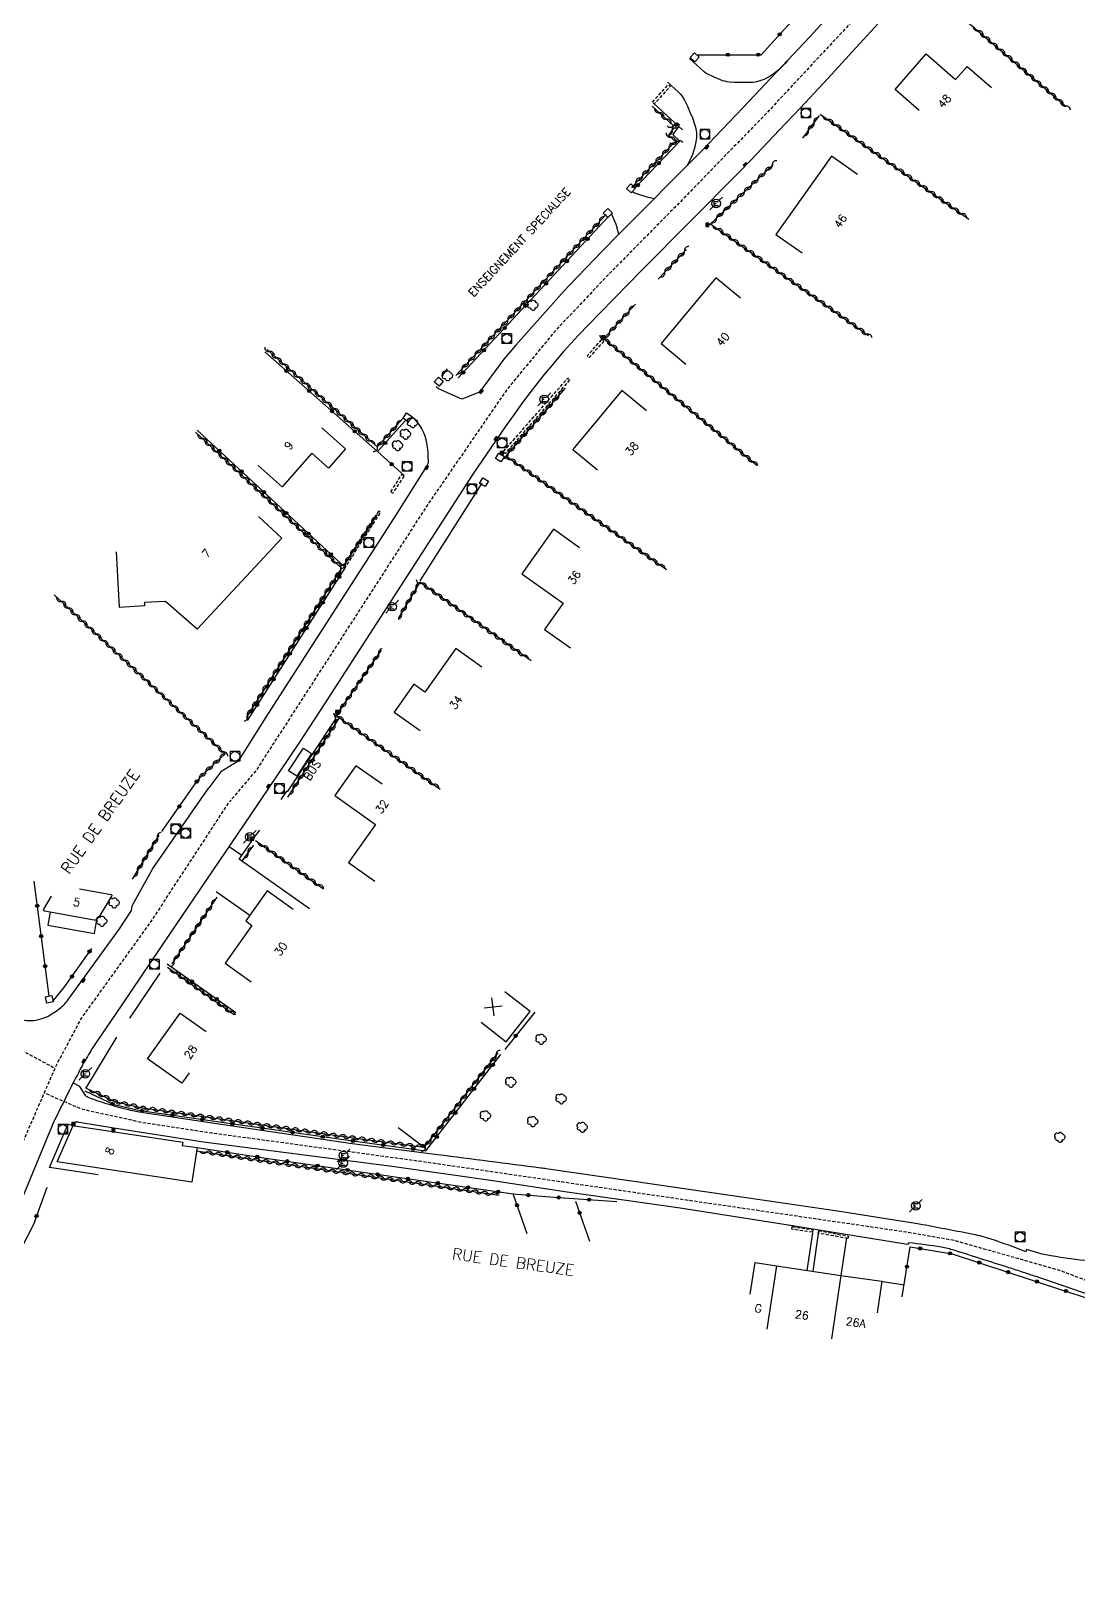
# Model space of a CAD drawing. Header units: millimetres. Extents: x 80999 to 82000, y 146000 to 147001.
# Drawn here: x 81723.9 to 81887.4, y 146529.2 to 146769.7 of the extents above; entities that cross this region are included whole.
import ezdxf
from ezdxf.enums import TextEntityAlignment as Align

# ---------------------------------------------------------------- set-up
doc = ezdxf.new("R2010")
doc.units = ezdxf.units.MM
doc.linetypes.add('DASHED', pattern=[0.75, 0.5, -0.25])
doc.layers.get('0').update_dxf_attribs({"linetype": 'CONTINUOUS'})
for name, color, linetype in [('W0001', 6, 'DASHED'), ('W0008', 7, 'CONTINUOUS'), ('W0100', 7, 'CONTINUOUS'), ('W0112', 1, 'DASHED'), ('W0300', 7, 'CONTINUOUS'), ('W0310', 3, 'CONTINUOUS'), ('W0322', 7, 'CONTINUOUS'), ('W0330', 7, 'CONTINUOUS'), ('W0400', 7, 'CONTINUOUS'), ('W0420', 7, 'CONTINUOUS'), ('W0471', 7, 'CONTINUOUS'), ('W0984', 7, 'CONTINUOUS'), ('W0989', 7, 'CONTINUOUS'), ('W0991', 7, 'CONTINUOUS'), ('W1102', 7, 'CONTINUOUS')]:
    doc.layers.add(name, color=color, linetype=linetype)
doc.styles.get("Standard").update_dxf_attribs({"font": 'romans.shx', "width": 0.85})

# ---------------------------------------------------------------- blocks, each defined once
blk = doc.blocks.new('t310o')
at = {"color": 0, "linetype": 'Continuous'}
for centre, start, end in [((-0.5, 0.38), 216.8699, 323.1304), ((0.5, -0.37), 36.8699, 143.1303)]:
    blk.add_arc(centre, 0.625, start, end, dxfattribs=at)
blk = doc.blocks.new('t322o')
at = {"color": 0, "linetype": 'Continuous'}
for radius in [0.25, 0.15]:
    blk.add_circle((0, 0), radius, dxfattribs=at)
blk = doc.blocks.new('t991o')
at = {"color": 0, "linetype": 'Continuous'}
for p, q in [((-1, 1), (1, -1)), ((-1, -1), (1, 1))]:
    blk.add_line(p, q, dxfattribs=at)
blk = doc.blocks.new('T400')
for p, q in [((-0.15, 0.3), (0.15, 0.3)), ((-0.15, -0.25), (-0.15, 0.3)), ((-0.15, 0.15), (0.15, 0.15)), ((-0.15, 0), (0.15, 0)), ((0.15, 0.3), (0.15, -0.25)), ((-0.15, -0.15), (0.15, -0.15)), ((-0.15, -0.25), (-0.15, -0.3)), ((-0.15, -0.3), (0.15, -0.3)), ((0.15, -0.3), (0.15, -0.25))]:
    blk.add_line(p, q)
blk = doc.blocks.new('T420')
for p, q in [((0.75, 0.75), (-0.75, 0.75)), ((-0.75, 0.75), (-0.75, -0.75)), ((0.75, 0.75), (0.75, -0.75)), ((0.75, -0.75), (-0.75, -0.75))]:
    blk.add_line(p, q)
blk.add_ellipse((0, 0), major_axis=(-0.53, 0.53), ratio=1, start_param=3.926991, end_param=10.210176)
blk = doc.blocks.new('T300')
for p, q in [((-0.8, 0.51), (-0.86, 0.34)), ((-0.86, 0.34), (-0.86, 0.17)), ((-0.86, 0.17), (-0.74, 0.06)), ((-0.69, 0.63), (-0.8, 0.51)), ((-0.8, -0.06), (-0.74, 0.06)), ((-0.74, 0.06), (-0.69, 0.11)), ((-0.57, 0.69), (-0.69, 0.63)), ((-0.46, 0.69), (-0.57, 0.69)), ((-0.29, 0.63), (-0.46, 0.69)), ((-0.29, 0.63), (-0.17, 0.74)), ((-0.23, 0.57), (-0.29, 0.63)), ((-0.17, 0.74), (-0.06, 0.8)), ((-0.06, 0.8), (0.06, 0.8)), ((0.06, 0.8), (0.23, 0.74)), ((0.23, 0.74), (0.34, 0.63)), ((0.34, 0.63), (0.4, 0.51)), ((0.46, 0.46), (0.34, 0.46)), ((0.4, 0.51), (0.4, 0.46)), ((0.57, 0.4), (0.46, 0.46)), ((0.57, 0.4), (0.69, 0.29)), ((0.69, 0.29), (0.74, 0.17)), ((0.74, 0.06), (0.69, -0.17)), ((0.74, 0.17), (0.74, 0.06)), ((-0.8, -0.17), (-0.8, -0.06)), ((-0.8, -0.23), (-0.8, -0.17)), ((-0.74, -0.34), (-0.8, -0.23)), ((-0.69, -0.4), (-0.74, -0.34)), ((-0.51, -0.46), (-0.69, -0.4)), ((-0.4, -0.46), (-0.51, -0.46)), ((-0.4, -0.46), (-0.34, -0.46)), ((-0.34, -0.46), (-0.34, -0.4)), ((-0.34, -0.51), (-0.34, -0.46)), ((-0.29, -0.63), (-0.34, -0.51)), ((-0.17, -0.74), (-0.29, -0.63)), ((-0.06, -0.8), (-0.17, -0.74)), ((0.06, -0.8), (-0.06, -0.8)), ((0.17, -0.74), (0.06, -0.8)), ((0.23, -0.69), (0.17, -0.74)), ((0.29, -0.46), (0.23, -0.46)), ((0.29, -0.63), (0.23, -0.69)), ((0.46, -0.4), (0.29, -0.46)), ((0.34, -0.51), (0.29, -0.63)), ((0.34, -0.51), (0.34, -0.46)), ((0.57, -0.34), (0.46, -0.4)), ((0.63, -0.29), (0.57, -0.34)), ((0.69, -0.17), (0.63, -0.29))]:
    blk.add_line(p, q)
blk = doc.blocks.new('t112o')
at = {"color": 0, "linetype": 'Continuous'}
for p, q in [((-0.5, 0.5), (0.5, 0.5)), ((-0.5, -0.5), (-0.5, 0.5)), ((0.5, 0.5), (0.5, -0.5)), ((0.5, -0.5), (-0.5, -0.5))]:
    blk.add_line(p, q, dxfattribs=at)
blk = doc.blocks.new('T471')
for p, q in [((-0.333334, 0.333334), (-0.333334, -0.333334)), ((-0.333334, 0.333334), (0.333334, 0.333334)), ((-0.333334, 0), (0, 0)), ((0.500001, 0.500001), (1.000002, 1.000002)), ((-0.500001, -0.500001), (-1.000002, -1.000002)), ((-0.333334, -0.333334), (0.333334, -0.333334))]:
    blk.add_line(p, q)
blk.add_ellipse((0, 0), major_axis=(0.471405, 0.471405), ratio=1, start_param=5.4977871438, end_param=11.780972451)
blk = doc.blocks.new('t330o')
at = {"color": 0, "linetype": 'Continuous'}
for p, q in [((0.25, -0.25), (-0.25, 0.25)), ((-0.25, -0.25), (0.25, 0.25)), ((-0.25, 0.25), (-0.25, -0.25)), ((0.25, 0.25), (-0.25, 0.25)), ((0.25, -0.25), (0.25, 0.25)), ((-0.25, -0.25), (0.25, -0.25)), ((-0.25, -0.25), (-0.25, -0.25))]:
    blk.add_line(p, q, dxfattribs=at)

msp = doc.modelspace()

# ---------------------------------------------------------------- linework, layer by layer
at = {"layer": 'W0001', "flags": 128}
for points in [[(82000, 146915.95), (81973.41, 146894.27), (81948.71, 146874.02), (81937.23, 146864.37), (81929.2, 146857.28), (81919.68, 146848.04), (81911.32, 146839.46), (81902.14, 146829.38), (81879.8, 146802.99), (81868.31, 146789.29), (81852.72, 146771.75), (81838.72, 146756.72), (81824.47, 146742.08), (81813.85, 146731.32), (81805.81, 146722.81), (81798.28, 146713.68), (81785.67, 146695.35), (81759.13, 146654.2), (81754.92, 146649.23)], [(81713.39, 146574.9), (81719.62, 146589.18), (81723.54, 146598.04), (81727.87, 146608.01), (81731.87, 146615.49), (81742.62, 146630.41), (81754.92, 146649.23)], [(81719.77, 146611.88), (81727.67, 146607.65)], [(82000, 146529.23), (81986.33, 146534.83), (81965.96, 146543.91), (81937.14, 146555.6), (81907.67, 146567.36), (81884.58, 146576.03), (81875.38, 146578.64), (81868.22, 146580.69), (81860.9, 146581.98), (81784.95, 146593.04), (81752.2, 146597.48), (81741.38, 146599.12), (81731.9, 146601.21), (81726.03, 146603.76)]]:
    msp.add_lwpolyline(points, dxfattribs=at)
at = {"layer": 'W0008', "flags": 128}
for points in [[(81859.08, 146773.94), (81853.35, 146767.65), (81848.34, 146762.22), (81844.01, 146757.58), (81840.75, 146754.12), (81836.36, 146749.52), (81834.34, 146747.44), (81819.3, 146732.26), (81815.05, 146727.91), (81812.7, 146725.5), (81809.38, 146722.05), (81808.22, 146720.81), (81807.09, 146719.54), (81805.57, 146717.76), (81804.08, 146715.95), (81802.37, 146713.78), (81800.69, 146711.58), (81799.31, 146709.7), (81797.97, 146707.78), (81792.92, 146700.4), (81769.77, 146664.54), (81765.88, 146658.57), (81758.11, 146647.06)], [(81848.42, 146771.84), (81845.48, 146768.68), (81842.04, 146765), (81835.1, 146757.63), (81831.81, 146754.17), (81828.71, 146750.97), (81826.33, 146748.54), (81823.03, 146745.21), (81821.22, 146743.41), (81817.59, 146739.79), (81815.71, 146737.87), (81813.24, 146735.33), (81807.95, 146729.87), (81807.19, 146729.05), (81799.62, 146720.57), (81798.68, 146719.48), (81797.78, 146718.35), (81793.96, 146713.22), (81791.23, 146712.1), (81787.57, 146713.73), (81787.21, 146714.03)], [(81842.04, 146765), (81841.73, 146764.62), (81841.39, 146764.25), (81841.04, 146763.9), (81840.68, 146763.57), (81840.3, 146763.25), (81839.9, 146762.95), (81839.5, 146762.67), (81839.07, 146762.41), (81838.75, 146762.23), (81838.42, 146762.07), (81838.07, 146761.93), (81837.72, 146761.82), (81837.36, 146761.72), (81837, 146761.65), (81836.63, 146761.6), (81836.26, 146761.58), (81835.43, 146761.56), (81834.6, 146761.56), (81833.76, 146761.59), (81832.93, 146761.65), (81832.59, 146761.69), (81832.25, 146761.76), (81831.92, 146761.85), (81831.59, 146761.97), (81830.58, 146762.4), (81829.59, 146762.87), (81829.3, 146763.05), (81829.03, 146763.26), (81826.75, 146765.3)], [(81823.34, 146761.63), (81824.98, 146760.12), (81825.27, 146759.83), (81825.54, 146759.51), (81825.78, 146759.16), (81825.98, 146758.8), (81826.42, 146757.9), (81826.83, 146756.97), (81827.21, 146756.04), (81827.55, 146755.09), (81827.65, 146754.75), (81827.73, 146754.4), (81827.79, 146754.05), (81827.83, 146753.7), (81827.84, 146753.35), (81827.83, 146752.99), (81827.8, 146752.64), (81827.75, 146752.29), (81827.64, 146751.8), (81827.52, 146751.31), (81827.37, 146750.83), (81827.2, 146750.35), (81827.02, 146749.89), (81826.81, 146749.43), (81826.58, 146748.98), (81826.33, 146748.54)], [(81825.03, 146754.7), (81824.13, 146753.44), (81825.24, 146752.42)], [(81821.22, 146743.41), (81820.12, 146743.68), (81819.02, 146744.01), (81818.37, 146744.24), (81817.73, 146744.49)], [(81815.71, 146737.87), (81815.59, 146738.39), (81815.45, 146738.89), (81815.29, 146739.4), (81815.11, 146739.89), (81814.85, 146740.51), (81814.56, 146741.12)], [(81783.22, 146709.59), (81783.72, 146709.1), (81784.18, 146708.57), (81784.59, 146708.01), (81784.97, 146707.41), (81785.23, 146706.91), (81785.44, 146706.39), (81785.6, 146705.84), (81785.71, 146705.29), (81785.81, 146704.58), (81785.88, 146703.86), (81785.92, 146703.14), (81785.94, 146702.42), (81785.93, 146702.24), (81785.89, 146702.06), (81785.83, 146701.89), (81785.74, 146701.72), (81780.57, 146693.52), (81760.86, 146662.85), (81756.27, 146655.59), (81753.6, 146653.94), (81751.74, 146651.4)], [(81794.34, 146698.98), (81784.65, 146683.76)], [(81771.74, 146663.27), (81771.37, 146662.39), (81771.52, 146662.26), (81763.96, 146650.79), (81763.82, 146650.88), (81762.95, 146649.6)], [(81759.61, 146644.82), (81758.59, 146643.47)], [(81754.91, 146642.25), (81756.86, 146640.88)], [(81752.84, 146635.22), (81758.12, 146631.55)], [(81733.85, 146628.69), (81734.24, 146630.88)], [(81744.07, 146622.5), (81739.32, 146615.44)], [(81737.28, 146612.48), (81732.46, 146604.47)], [(81845.95, 146581.91), (81845.09, 146576.06)], [(81846.85, 146581.8), (81845.99, 146575.93)], [(81851.26, 146581.13), (81850.39, 146575.28)]]:
    msp.add_lwpolyline(points, dxfattribs=at)
at = {"layer": 'W0008'}
for points in [[(81706.98, 146624.58), (81717.92, 146617.12), (81717.8, 146617, 0.029109), (81719.19, 146616.18, 0.043342), (81720.2, 146615.78, 0.022991), (81722.35, 146615.23, 0.042014), (81723.57, 146615.08, 0.065706), (81725.1, 146615.23, 0.06334), (81726.61, 146615.78, 0.052831), (81728.56, 146617.07, 0.066306), (81729.82, 146618.43), (81737.75, 146629.42), (81739.64, 146632.27), (81739.74, 146632.99), (81739.83, 146633.18), (81742.99, 146638.83), (81751.74, 146651.4)], [(81758.11, 146647.06), (81745.6, 146628.55), (81738.14, 146617.55), (81734.13, 146611.67, 0.015835), (81733.29, 146610.35, 0.009857), (81731.95, 146608.02, 0.002353), (81730.75, 146605.78, 0.005731), (81730.27, 146604.85, 0.000661), (81727.64, 146599.54, 0.016818), (81727.54, 146599.33), (81722.47, 146587.09), (81722.16, 146587.28), (81716.15, 146573.72)], [(81879.28, 146578.94, 0.016102), (81873.85, 146580.93, 0.032084), (81871.04, 146581.67, 0.001007), (81863.13, 146583.19, 0.007469), (81862.06, 146583.37), (81849.87, 146585.31), (81841.31, 146586.56), (81817.69, 146590.01), (81804.39, 146591.92, 0.003502), (81803.54, 146592.04, 0.000184), (81787.43, 146594.12), (81774.07, 146595.84), (81752.23, 146599.05), (81740.85, 146600.77, -0.010191), (81738.71, 146601.23, -0.013261), (81737.08, 146601.67, -0.008587), (81734.03, 146602.63, -0.022036), (81732.87, 146603.07, -0.129197), (81732.39, 146603.45), (81731.56, 146604.8), (81730.5, 146605.35)], [(81892.96, 146570.99, 0.00012), (81880.85, 146575.08, 0.000738), (81878.89, 146575.74, 0.003456), (81876.63, 146576.47, 0.000912), (81868.07, 146579.19, 0.034588), (81866.07, 146579.67, 0.013765), (81860.97, 146580.38), (81860.8, 146580.1), (81842.82, 146583.04), (81825.32, 146585.76), (81807.67, 146588.28), (81796.03, 146590.03), (81780.7, 146592.25), (81750.9, 146596.07), (81736.89, 146598.26), (81731.45, 146599.17, 0.066284), (81730.92, 146599.19, 0.076012), (81730.47, 146599.08, 0.116856), (81730.38, 146599, 0.052517), (81730.23, 146598.78)]]:
    msp.add_lwpolyline(points, format="xyb", dxfattribs=at)
for points in [[(81767.41, 146632.54), (81756.46, 146640.3), (81758.63, 146643.4)], [(81726.93, 146632.01), (81726.56, 146629.99), (81733.85, 146628.69)], [(81734.46, 146590.97), (81726.84, 146592.12), (81729.77, 146598.95), (81730.51, 146598.62)]]:
    msp.add_lwpolyline(points, dxfattribs=at)
at = {"layer": 'W0008', "flags": 128}
msp.add_lwpolyline([(81952.05, 146611.82), (81948, 146601.96), (81908.58, 146617.95), (81896.2, 146580.17, -0.039596), (81894.9, 146579.07, -0.05862), (81893.89, 146578.51, -0.024233), (81892.08, 146577.87, -0.039491), (81890.92, 146577.62, -0.058645), (81888.54, 146577.58, -0.022363), (81882.37, 146578.48, -0.021083), (81881.3, 146578.73), (81879.38, 146579.31), (81879.25, 146578.95)], format="xyb", dxfattribs=at)
at = {"layer": 'W0100', "flags": 128}
for points in [[(81862.61, 146757.2), (81858.85, 146760.5), (81863.72, 146766.05), (81868.3, 146762.02), (81870.12, 146764.09), (81873.88, 146760.8)], [(81852.99, 146747.2), (81848.91, 146750.09), (81840.25, 146737.84), (81844.33, 146734.96)], [(81834.69, 146727.9), (81830.84, 146731.09), (81822.32, 146720.79), (81826.17, 146717.6)], [(81820.05, 146710.28), (81816.2, 146713.47), (81808.56, 146704.25), (81812.41, 146701.06)], [(81769.33, 146707.67), (81773.07, 146704.35), (81770.42, 146701.36), (81767.79, 146703.69), (81763.14, 146698.45), (81759.4, 146701.76)], [(81759.45, 146693.82), (81763.11, 146690.42), (81749.91, 146676.22), (81744.96, 146680.54), (81741.66, 146680.37), (81741.68, 146679.82), (81737.75, 146679.57), (81737.28, 146688.3)], [(81809.59, 146688.92), (81805.51, 146691.81), (81800.58, 146684.83), (81800.58, 146684.83), (81807.02, 146680.28), (81804.1, 146676.15), (81808.18, 146673.27)], [(81794.33, 146670.27), (81790.25, 146673.16), (81785.43, 146666.36), (81783.71, 146667.59), (81780.64, 146663.26), (81784.72, 146660.37)], [(81778.76, 146651.97), (81774.68, 146654.86), (81771.37, 146650.2), (81777.75, 146645.67), (81773.54, 146639.74), (81777.61, 146636.84)], [(81731.53, 146635.64), (81736.46, 146634.78)]]:
    msp.add_lwpolyline(points, dxfattribs=at)
msp.add_lwpolyline([(81764.16, 146654.08), (81766.48, 146657.61), (81767.75, 146656.77), (81765.43, 146653.24)], close=True, dxfattribs=at)
at = {"layer": 'W0100'}
msp.add_lwpolyline([(81736.46, 146634.78), (81736.46, 146634.78, -0.415047), (81736.52, 146634.5), (81734.56, 146631.24, -0.045265), (81734.24, 146630.88, -0.151995), (81733.95, 146630.74, -0.061344), (81733.92, 146630.74, -0.020092), (81733.83, 146630.75), (81726.07, 146632.17, -0.523436), (81725.94, 146632.47), (81727.15, 146634.49)], format="xyb", dxfattribs=at)
for points in [[(81764.88, 146632.43), (81760.8, 146635.32), (81757.47, 146630.63), (81757.47, 146630.63), (81758.43, 146629.94), (81754.24, 146624.03), (81758.32, 146621.14)], [(81794.22, 146614.84), (81798.14, 146611.75), (81801.88, 146616.49), (81797.95, 146619.58)], [(81748.66, 146606.9), (81747.5, 146605.27), (81742.13, 146609.1), (81747.23, 146616.25), (81751.3, 146613.35)], [(81836.24, 146572.34), (81837.01, 146577.28), (81840.31, 146576.77), (81850.37, 146575.28), (81856.76, 146574.37), (81856.06, 146569.42)]]:
    msp.add_lwpolyline(points, dxfattribs=at)
msp.add_lwpolyline([(81749.07, 146589.83), (81728.04, 146592.99), (81730.54, 146598.7), (81730.78, 146598.61), (81747.65, 146596.07), (81747.65, 146596.07), (81747.57, 146595.58), (81749.88, 146595.23)], close=True, dxfattribs=at)
at = {"layer": 'W0112', "flags": 128}
for points in [[(81820.96, 146758.52), (81823.45, 146761.23), (81823.75, 146760.96), (81821.25, 146758.25)], [(81813.38, 146721.2), (81811.08, 146718.61), (81810.78, 146718.87), (81813.08, 146721.47)], [(81808.04, 146715.12), (81797.96, 146703.63), (81797.66, 146703.89), (81807.74, 146715.38)], [(81780.13, 146697.67), (81781.87, 146700.4), (81782.21, 146700.19), (81780.46, 146697.46)], [(81778.19, 146694.65), (81772.65, 146686.02), (81772.99, 146685.81), (81778.53, 146694.43)]]:
    msp.add_lwpolyline(points, close=True, dxfattribs=at)
at = {"layer": 'W0112'}
for points in [[(81845.93, 146582), (81842.73, 146582.5), (81842.79, 146582.89), (81845.99, 146582.4)], [(81851.48, 146581.03), (81846.86, 146581.86), (81846.93, 146582.25), (81851.55, 146581.42)]]:
    msp.add_lwpolyline(points, close=True, dxfattribs=at)
at = {"layer": 'W0310', "flags": 128}
for points in [[(81871.12, 146783.24), (81864.5, 146775.97), (81885.54, 146757.81)], [(81820.92, 146757.88), (81824.22, 146754.85), (81824.62, 146754.87), (81824.64, 146754.47), (81824.24, 146754.45), (81823.47, 146753.37), (81824.33, 146752.59), (81824.73, 146752.6), (81824.73, 146752.2), (81824.34, 146752.19), (81817.83, 146745.36)], [(81847.17, 146756.65), (81870.38, 146740.23)], [(81844.42, 146752.88), (81847.04, 146756.44)], [(81829.89, 146739.33), (81839.79, 146748.77)], [(81813.72, 146740.96), (81790.3, 146715.81)], [(81829.94, 146739.57), (81854.7, 146722.06)], [(81821.87, 146730.84), (81826.26, 146735.51)], [(81818.34, 146726.98), (81813.39, 146721.59), (81837.25, 146701.82)], [(81782.05, 146709.13), (81778.01, 146704.66), (81760.8, 146719.9)], [(81807.34, 146713.85), (81798.09, 146703.25), (81823.17, 146685.51)], [(81749.61, 146706.98), (81772.45, 146685.75), (81757.55, 146662.42)], [(81777.98, 146694.11), (81772.8, 146686.18)], [(81802.04, 146671.23), (81784.65, 146683.56), (81781.29, 146677.85)], [(81727.58, 146681.54), (81754.25, 146656.74), (81750.98, 146653.71), (81749.95, 146652.59)], [(81764.05, 146649.97), (81772.13, 146662.37), (81771.66, 146662.76), (81778.65, 146672.93)], [(81772.13, 146662.37), (81787.83, 146651.23)], [(81739.81, 146637.18), (81743.96, 146644.01)], [(81758.7, 146642.48), (81756.94, 146640.06)], [(81759.01, 146643.19), (81769.62, 146635.66)], [(81752.97, 146634.34), (81745.96, 146623.91)], [(81745.25, 146623.42), (81755.69, 146616.02)], [(81732.59, 146604.53), (81737.05, 146602.44), (81741.06, 146601.5), (81774.26, 146596.77), (81785.4, 146595.28), (81796.9, 146610.05)], [(81749.81, 146594.74), (81760.9, 146593.04), (81797.02, 146587.82)]]:
    msp.add_lwpolyline(points, dxfattribs=at)
at = {"layer": 'W0322', "flags": 128}
for points in [[(81827.99, 146765.92), (81837.93, 146765.92), (81866.06, 146796.87), (81844, 146815.97)], [(81821.25, 146758.25), (81825.67, 146754.2)], [(81825.24, 146752.42), (81818.19, 146745.01)], [(81814.08, 146740.62), (81790.66, 146715.47)], [(81778.05, 146703.95), (81760.48, 146719.53)], [(81788.92, 146716.88), (81788.02, 146715.72)], [(81782.42, 146708.8), (81778.05, 146703.95), (81782.21, 146700.19)], [(81749.88, 146707.29), (81772.99, 146685.81), (81757.69, 146661.93)], [(81744.38, 146644.61), (81749.95, 146652.59)], [(81726.77, 146618.86), (81724.43, 146636.84)], [(81727.46, 146618.22), (81729.1, 146620.17), (81733.44, 146626.34)], [(81745.19, 146623.95), (81755.92, 146616.34)], [(81802.59, 146616.41), (81797.9, 146610.54)], [(81732.38, 146604.08), (81736.89, 146601.97), (81740.97, 146601.01), (81774.19, 146596.27), (81785.61, 146594.75), (81797.29, 146609.75)], [(81781.28, 146598.36), (81785.51, 146595.18)], [(81749.88, 146595.23), (81760.97, 146593.54), (81799.2, 146588.01), (81804.93, 146587.53), (81815.41, 146586.82)], [(81726.44, 146589.01), (81724.33, 146583.21), (81718.82, 146572.58)], [(81801.42, 146581.76), (81799.2, 146588.01)], [(81811.2, 146580.57), (81808.99, 146586.82)], [(81859.97, 146571.94), (81861.19, 146579.75), (81867.78, 146578.66), (81885.15, 146572.94), (81892.93, 146570.41), (81902.28, 146566.72), (81916.25, 146561.02), (81937.09, 146552.39)], [(81856.95, 146574.3), (81860.27, 146573.82)]]:
    msp.add_lwpolyline(points, dxfattribs=at)
at = {"layer": 'W1102', "flags": 128}
for points in [[(81840.31, 146576.77), (81838.81, 146566.88)], [(81850.37, 146575.28), (81848.94, 146565.39)]]:
    msp.add_lwpolyline(points, dxfattribs=at)

# ---------------------------------------------------------------- block references
at = {"layer": 'W0112'}
for p, rotation in [((81827.56, 146765.52), 47.77292567350069), ((81817.62, 146745.05), 48.81710673631878), ((81814, 146741.18), 45.97299834273089), ((81787.6, 146714.86), 48.8566167899879), ((81782.72, 146709.29), 56.32327836398566), ((81797.16, 146703.02), 238.3690726739462), ((81794.67, 146699.14), 239.6754989305475), ((81726.8, 146618.4), 11.69391477625012)]:
    msp.add_blockref('t112o', p, dxfattribs=dict(at, rotation=rotation))
at = {"layer": 'W0300'}
for p in [(81802.34, 146726.77), (81789, 146715.76), (81783.55, 146708.42), (81782.46, 146706.63), (81781.22, 146704.86), (81736.97, 146633.44), (81735.03, 146630.56), (81803.63, 146612.14), (81798.9, 146605.42), (81806.76, 146602.84), (81794.94, 146600.17), (81802.32, 146599.29), (81810.05, 146598.39), (81884.62, 146596.82)]:
    msp.add_blockref('T300', p, dxfattribs=at)
at = {"layer": 'W0310'}
for p, rotation in [((81871.82, 146769.65), 319.2151472400398), ((81872.95, 146768.67), 319.2151472400398), ((81874.09, 146767.69), 319.2151472400398), ((81875.22, 146766.71), 319.2151472400398), ((81876.36, 146765.73), 319.2151472400398), ((81877.5, 146764.75), 319.2151472400398), ((81878.63, 146763.77), 319.2151472400398), ((81879.77, 146762.79), 319.2151472400398), ((81880.9, 146761.81), 319.2151472400398), ((81882.04, 146760.83), 319.2151472400398), ((81883.17, 146759.86), 319.2151472400398), ((81884.31, 146758.88), 319.2151472400398), ((81822.02, 146756.86), 317.4739711166562), ((81823.13, 146755.85), 317.4739711166562), ((81848.4, 146755.78), 324.7334691338741), ((81885.45, 146757.9), 319.2151472400398), ((81824.24, 146754.85), 3.248214200710931), ((81824.05, 146754.19), 234.4657977188639), ((81845.31, 146754.09), 53.53627965317772), ((81846.2, 146755.29), 53.53627965317772), ((81849.62, 146754.91), 324.7334691338741), ((81850.85, 146754.05), 324.7334691338741), ((81823.55, 146751.37), 226.377794546704), ((81823.83, 146753.04), 317.6208938954301), ((81824.7, 146752.2), 181.3777945498817), ((81852.07, 146753.18), 324.7334691338741), ((81853.3, 146752.32), 324.7334691338741), ((81854.52, 146751.45), 324.7334691338741), ((81821.48, 146749.2), 226.377794546704), ((81822.52, 146750.28), 226.377794546704), ((81839.66, 146748.65), 43.64965748243577), ((81855.75, 146750.58), 324.7334691338741), ((81856.97, 146749.72), 324.7334691338741), ((81858.19, 146748.85), 324.7334691338741), ((81819.41, 146747.02), 226.377794546704), ((81820.45, 146748.11), 226.377794546704), ((81837.49, 146746.58), 43.64965748243577), ((81838.58, 146747.61), 43.64965748243577), ((81859.42, 146747.99), 324.7334691338741), ((81860.64, 146747.12), 324.7334691338741), ((81861.87, 146746.25), 324.7334691338741), ((81818.38, 146745.94), 226.377794546704), ((81835.32, 146744.51), 43.64965748243577), ((81836.41, 146745.54), 43.64965748243577), ((81863.09, 146745.39), 324.7334691338741), ((81864.32, 146744.52), 324.7334691338741), ((81832.06, 146741.4), 43.64965748243577), ((81833.15, 146742.44), 43.64965748243577), ((81834.23, 146743.47), 43.64965748243577), ((81865.54, 146743.66), 324.7334691338741), ((81866.77, 146742.79), 324.7334691338741), ((81867.99, 146741.92), 324.7334691338741), ((81812.7, 146739.86), 227.0452885322538), ((81830.98, 146740.37), 43.64965748243577), ((81869.22, 146741.06), 324.7334691338741), ((81809.63, 146736.57), 227.0452885322538), ((81810.65, 146737.67), 227.0452885322538), ((81811.67, 146738.77), 227.0452885322538), ((81831.17, 146738.71), 324.733469133917), ((81832.39, 146737.84), 324.733469133917), ((81833.62, 146736.98), 324.733469133917), ((81807.58, 146734.37), 227.0452885322538), ((81808.61, 146735.47), 227.0452885322538), ((81824.95, 146734.12), 46.81272451461903), ((81825.98, 146735.21), 46.81272451461903), ((81834.84, 146736.11), 324.733469133917), ((81836.07, 146735.24), 324.733469133917), ((81837.29, 146734.38), 324.733469133917), ((81805.54, 146732.18), 227.0452885322538), ((81806.56, 146733.28), 227.0452885322538), ((81822.9, 146731.93), 46.81272451461903), ((81823.93, 146733.03), 46.81272451461903), ((81838.52, 146733.51), 324.733469133917), ((81839.74, 146732.64), 324.733469133917), ((81840.96, 146731.78), 324.733469133917), ((81803.5, 146729.98), 227.0452885322538), ((81804.52, 146731.08), 227.0452885322538), ((81842.19, 146730.91), 324.733469133917), ((81843.41, 146730.05), 324.733469133917), ((81801.45, 146727.79), 227.0452885322538), ((81802.47, 146728.89), 227.0452885322538), ((81844.64, 146729.18), 324.733469133917), ((81845.86, 146728.31), 324.733469133917), ((81847.09, 146727.45), 324.733469133917), ((81798.39, 146724.49), 227.0452885322538), ((81799.41, 146725.59), 227.0452885322538), ((81800.43, 146726.69), 227.0452885322538), ((81816.31, 146724.77), 227.4146084700261), ((81817.33, 146725.88), 227.4146084700261), ((81848.31, 146726.58), 324.733469133917), ((81849.54, 146725.72), 324.733469133917), ((81850.76, 146724.85), 324.733469133917), ((81796.34, 146722.3), 227.0452885322538), ((81797.36, 146723.4), 227.0452885322538), ((81814.28, 146722.56), 227.4146084700261), ((81815.3, 146723.67), 227.4146084700261), ((81851.99, 146723.98), 324.733469133917), ((81853.21, 146723.12), 324.733469133917), ((81854.44, 146722.25), 324.733469133917), ((81794.3, 146720.1), 227.0452885322538), ((81795.32, 146721.2), 227.0452885322538), ((81813.53, 146721.48), 320.3494247724968), ((81814.69, 146720.52), 320.3494247724968), ((81761.19, 146719.56), 138.4511242943086), ((81762.32, 146718.56), 138.4511242943086), ((81763.44, 146717.57), 138.4511242943086), ((81792.25, 146717.91), 227.0452885322538), ((81793.27, 146719), 227.0452885322538), ((81815.84, 146719.56), 320.3494247724968), ((81817, 146718.61), 320.3494247724968), ((81818.15, 146717.65), 320.3494247724968), ((81764.56, 146716.57), 138.4511242943086), ((81765.68, 146715.58), 138.4511242943086), ((81791.23, 146716.81), 227.0452885322538), ((81819.31, 146716.69), 320.3494247724968), ((81820.46, 146715.73), 320.3494247724968), ((81766.81, 146714.58), 138.4511242943086), ((81767.93, 146713.59), 138.4511242943086), ((81769.05, 146712.59), 138.4511242943086), ((81806.36, 146712.72), 228.8812598701113), ((81821.62, 146714.78), 320.3494247724968), ((81822.77, 146713.82), 320.3494247724968), ((81823.93, 146712.86), 320.3494247724968), ((81770.17, 146711.6), 138.4511242943086), ((81771.3, 146710.6), 138.4511242943086), ((81804.38, 146710.46), 228.8812598701113), ((81805.37, 146711.59), 228.8812598701113), ((81825.08, 146711.91), 320.3494247724968), ((81826.24, 146710.95), 320.3494247724968), ((81772.42, 146709.61), 138.4511242943086), ((81773.54, 146708.61), 138.4511242943086), ((81774.66, 146707.62), 138.4511242943086), ((81781.04, 146708.02), 227.9648154623713), ((81802.41, 146708.2), 228.8812598701113), ((81803.4, 146709.33), 228.8812598701113), ((81827.39, 146709.99), 320.3494247724968), ((81828.55, 146709.03), 320.3494247724968), ((81829.7, 146708.08), 320.3494247724968), ((81750.71, 146705.96), 317.0816681376066), ((81775.79, 146706.63), 138.4511242943086), ((81776.91, 146705.63), 138.4511242943086), ((81779.03, 146705.79), 227.9648154623713), ((81780.04, 146706.91), 227.9648154623713), ((81800.44, 146705.94), 228.8812598701113), ((81801.42, 146707.07), 228.8812598701113), ((81830.86, 146707.12), 320.3494247724968), ((81832.01, 146706.16), 320.3494247724968), ((81833.17, 146705.21), 320.3494247724968), ((81751.81, 146704.94), 317.0816681376066), ((81752.91, 146703.92), 317.0816681376066), ((81754.01, 146702.89), 317.0816681376066), ((81778.03, 146704.68), 227.9648154623713), ((81798.46, 146703.68), 228.8812598701113), ((81799.45, 146704.81), 228.8812598701113), ((81834.32, 146704.25), 320.3494247724968), ((81835.48, 146703.29), 320.3494247724968), ((81755.1, 146701.87), 317.0816681376066), ((81756.2, 146700.85), 317.0816681376066), ((81798.85, 146702.71), 324.7239286915103), ((81800.07, 146701.85), 324.7239286915103), ((81801.3, 146700.98), 324.7239286915103), ((81836.63, 146702.33), 320.3494247724968), ((81757.3, 146699.83), 317.0816681376066), ((81758.4, 146698.81), 317.0816681376066), ((81802.52, 146700.11), 324.7239286915103), ((81803.75, 146699.25), 324.7239286915103), ((81804.97, 146698.38), 324.7239286915103), ((81759.5, 146697.79), 317.0816681376066), ((81760.6, 146696.77), 317.0816681376066), ((81761.7, 146695.74), 317.0816681376066), ((81806.19, 146697.51), 324.7239286915103), ((81807.42, 146696.65), 324.7239286915103), ((81808.64, 146695.78), 324.7239286915103), ((81762.79, 146694.72), 317.0816681376066), ((81763.89, 146693.7), 317.0816681376066), ((81809.87, 146694.92), 324.7239286915103), ((81811.09, 146694.05), 324.7239286915103), ((81764.99, 146692.68), 317.0816681376066), ((81766.09, 146691.66), 317.0816681376066), ((81776.34, 146691.59), 236.865555280056), ((81777.16, 146692.85), 236.865555280056), ((81812.32, 146693.18), 324.7239286915103), ((81813.54, 146692.32), 324.7239286915103), ((81814.77, 146691.45), 324.7239286915103), ((81767.19, 146690.64), 317.0816681376066), ((81768.29, 146689.62), 317.0816681376066), ((81769.39, 146688.59), 317.0816681376066), ((81774.7, 146689.08), 236.865555280056), ((81775.52, 146690.34), 236.865555280056), ((81815.99, 146690.58), 324.7239286915103), ((81817.22, 146689.72), 324.7239286915103), ((81818.44, 146688.85), 324.7239286915103), ((81770.48, 146687.57), 317.0816681376066), ((81771.58, 146686.55), 317.0816681376066), ((81773.06, 146686.57), 236.865555280056), ((81773.88, 146687.82), 236.865555280056), ((81819.66, 146687.99), 324.7239286915103), ((81820.89, 146687.12), 324.7239286915103), ((81822.11, 146686.25), 324.7239286915103), ((81771.47, 146684.21), 237.4332911199326), ((81772.28, 146685.48), 237.4332911199326), ((81769.85, 146681.69), 237.4332911199326), ((81770.66, 146682.95), 237.4332911199326), ((81783.29, 146681.25), 239.581364975603), ((81784.05, 146682.54), 239.581364975603), ((81784.91, 146683.38), 144.6477063283365), ((81786.13, 146682.51), 144.6477063283365), ((81787.36, 146681.64), 144.6477063283365), ((81728.68, 146680.52), 317.0816681376126), ((81729.78, 146679.5), 317.0816681376126), ((81768.24, 146679.16), 237.4332911199326), ((81769.05, 146680.42), 237.4332911199326), ((81781.77, 146678.66), 239.581364975603), ((81782.53, 146679.96), 239.581364975603), ((81788.58, 146680.78), 144.6477063283365), ((81789.8, 146679.91), 144.6477063283365), ((81791.03, 146679.04), 144.6477063283365), ((81730.88, 146678.47), 317.0816681376126), ((81731.97, 146677.45), 317.0816681376126), ((81733.07, 146676.43), 317.0816681376126), ((81766.62, 146676.63), 237.4332911199326), ((81767.43, 146677.89), 237.4332911199326), ((81792.25, 146678.17), 144.6477063283365), ((81793.47, 146677.31), 144.6477063283365), ((81794.7, 146676.44), 144.6477063283365), ((81734.17, 146675.41), 317.0816681376126), ((81735.27, 146674.39), 317.0816681376126), ((81765.01, 146674.1), 237.4332911199326), ((81765.82, 146675.37), 237.4332911199326), ((81795.92, 146675.57), 144.6477063283365), ((81797.14, 146674.7), 144.6477063283365), ((81736.37, 146673.37), 317.0816681376126), ((81737.47, 146672.35), 317.0816681376126), ((81763.39, 146671.57), 237.4332911199326), ((81764.2, 146672.84), 237.4332911199326), ((81778.23, 146672.32), 55.50807683054948), ((81798.37, 146673.83), 144.6477063283365), ((81799.59, 146672.97), 144.6477063283365), ((81800.81, 146672.1), 144.6477063283365), ((81738.57, 146671.32), 317.0816681376126), ((81739.66, 146670.3), 317.0816681376126), ((81740.76, 146669.28), 317.0816681376126), ((81761.78, 146669.05), 237.4332911199326), ((81762.59, 146670.31), 237.4332911199326), ((81776.53, 146669.84), 55.50807683054948), ((81777.38, 146671.08), 55.50807683054948), ((81741.86, 146668.26), 317.0816681376126), ((81742.96, 146667.24), 317.0816681376126), ((81760.97, 146667.78), 237.4332911199326), ((81774.83, 146667.37), 55.50807683054948), ((81775.68, 146668.61), 55.50807683054948), ((81744.06, 146666.22), 317.0816681376126), ((81745.16, 146665.2), 317.0816681376126), ((81759.36, 146665.25), 237.4332911199326), ((81760.16, 146666.52), 237.4332911199326), ((81773.13, 146664.9), 55.50807683054948), ((81773.98, 146666.13), 55.50807683054948), ((81746.25, 146664.17), 317.0816681376126), ((81747.35, 146663.15), 317.0816681376126), ((81748.45, 146662.13), 317.0816681376126), ((81757.74, 146662.72), 237.4332911199326), ((81758.55, 146663.99), 237.4332911199326), ((81771.97, 146662.5), 140.1908245739019), ((81772.28, 146663.66), 55.50807683054948), ((81749.55, 146661.11), 317.0816681376126), ((81750.65, 146660.09), 317.0816681376126), ((81770.6, 146660.03), 56.92593297444094), ((81771.42, 146661.28), 56.92593297444094), ((81773.35, 146661.5), 324.6477063282858), ((81774.57, 146660.63), 324.6477063282858), ((81775.8, 146659.77), 324.6477063282858), ((81751.75, 146659.07), 317.0816681376126), ((81752.85, 146658.05), 317.0816681376126), ((81768.96, 146657.51), 56.92593297444094), ((81769.78, 146658.77), 56.92593297444094), ((81777.02, 146658.9), 324.6477063282858), ((81778.24, 146658.03), 324.6477063282858), ((81779.47, 146657.16), 324.6477063282858), ((81752.36, 146654.99), 222.7375787535732), ((81753.46, 146656.01), 222.7375787535732), ((81753.94, 146657.02), 317.0816681376126), ((81767.33, 146655), 56.92593297444094), ((81768.14, 146656.26), 56.92593297444094), ((81780.69, 146656.29), 324.6477063282858), ((81781.91, 146655.43), 324.6477063282858), ((81750.22, 146652.89), 227.4650213799555), ((81751.26, 146653.97), 222.7375787535732), ((81765.69, 146652.48), 56.92593297444094), ((81766.51, 146653.74), 56.92593297444094), ((81783.14, 146654.56), 324.6477063282858), ((81784.36, 146653.69), 324.6477063282858), ((81785.58, 146652.82), 324.6477063282858), ((81764.87, 146651.23), 56.92593297444094), ((81786.81, 146651.95), 324.6477063282858), ((81743.7, 146643.59), 58.7058554210515), ((81742.15, 146641.03), 58.7058554210515), ((81742.92, 146642.31), 58.7058554210515), ((81757.82, 146641.27), 233.8887653960484), ((81760.23, 146642.32), 324.6528561416865), ((81761.46, 146641.46), 324.6528561416865), ((81762.68, 146640.59), 324.6528561416865), ((81740.59, 146638.46), 58.7058554210515), ((81741.37, 146639.75), 58.7058554210515), ((81763.9, 146639.72), 324.6528561416865), ((81765.13, 146638.85), 324.6528561416865), ((81766.35, 146637.98), 324.6528561416865), ((81767.57, 146637.12), 324.6528561416865), ((81768.8, 146636.25), 324.6528561416865), ((81752.14, 146633.1), 236.0950590946908), ((81750.46, 146630.61), 236.0950590946908), ((81751.3, 146631.85), 236.0950590946908), ((81749.63, 146629.36), 236.0950590946908), ((81747.95, 146626.87), 236.0950590946908), ((81748.79, 146628.12), 236.0950590946908), ((81746.28, 146624.38), 236.0950590946908), ((81747.11, 146625.63), 236.0950590946908), ((81746.48, 146622.56), 324.6528561417087), ((81747.7, 146621.69), 324.6528561417087), ((81748.92, 146620.82), 324.6528561417087), ((81750.15, 146619.95), 324.6528561417087), ((81751.37, 146619.09), 324.6528561417087), ((81752.59, 146618.22), 324.6528561417087), ((81753.82, 146617.35), 324.6528561417087), ((81755.04, 146616.48), 324.6528561417087), ((81796.57, 146609.63), 52.09072111021169), ((81794.73, 146607.26), 52.09072111021169), ((81795.65, 146608.45), 52.09072111021169), ((81792.88, 146604.9), 52.09072111021169), ((81793.8, 146606.08), 52.09072111021169), ((81733.95, 146603.9), 334.8616048877585), ((81735.31, 146603.26), 334.8616048877585), ((81736.66, 146602.62), 334.8616048877585), ((81738.09, 146602.2), 346.8439266781949), ((81791.04, 146602.53), 52.09072111021169), ((81791.96, 146603.71), 52.09072111021169), ((81739.56, 146601.86), 346.8439266781949), ((81741.02, 146601.51), 346.8439266781949), ((81742.5, 146601.3), 351.8818331658143), ((81743.99, 146601.09), 351.8818331658143), ((81745.47, 146600.87), 351.8818331658143), ((81746.96, 146600.66), 351.8818331658143), ((81748.44, 146600.45), 351.8818331658143), ((81749.93, 146600.24), 351.8818331658143), ((81751.41, 146600.03), 351.8818331658143), ((81789.2, 146600.16), 52.09072111021169), ((81790.12, 146601.35), 52.09072111021169), ((81752.9, 146599.82), 351.8818331658143), ((81754.38, 146599.6), 351.8818331658143), ((81755.86, 146599.39), 351.8818331658143), ((81757.35, 146599.18), 351.8818331658143), ((81758.83, 146598.97), 351.8818331658143), ((81760.32, 146598.76), 351.8818331658143), ((81761.8, 146598.54), 351.8818331658143), ((81763.29, 146598.33), 351.8818331658143), ((81764.77, 146598.12), 351.8818331658143), ((81766.26, 146597.91), 351.8818331658143), ((81767.74, 146597.7), 351.8818331658143), ((81769.23, 146597.49), 351.8818331658143), ((81787.35, 146597.8), 52.09072111021169), ((81788.27, 146598.98), 52.09072111021169), ((81770.71, 146597.27), 351.8818331658143), ((81772.2, 146597.06), 351.8818331658143), ((81773.68, 146596.85), 351.8818331658143), ((81775.17, 146596.65), 352.4093529149045), ((81776.66, 146596.45), 352.4093529149045), ((81778.14, 146596.25), 352.4093529149045), ((81779.63, 146596.05), 352.4093529149045), ((81781.12, 146595.85), 352.4093529149045), ((81782.61, 146595.66), 352.4093529149045), ((81784.09, 146595.46), 352.4093529149045), ((81785.51, 146595.43), 52.09072111021169), ((81786.43, 146596.61), 52.09072111021169), ((81751.29, 146594.51), 351.2944654283287), ((81752.77, 146594.29), 351.2944654283287), ((81754.25, 146594.06), 351.2944654283287), ((81755.74, 146593.83), 351.2944654283287), ((81757.22, 146593.6), 351.2944654283287), ((81758.7, 146593.38), 351.2944654283287), ((81760.19, 146593.15), 351.2944654283287), ((81761.67, 146592.93), 351.7675208386102), ((81763.15, 146592.72), 351.7675208386102), ((81764.64, 146592.5), 351.7675208386102), ((81766.12, 146592.29), 351.7675208386102), ((81767.61, 146592.07), 351.7675208386102), ((81769.09, 146591.86), 351.7675208386102), ((81770.58, 146591.64), 351.7675208386102), ((81772.06, 146591.43), 351.7675208386102), ((81773.55, 146591.21), 351.7675208386102), ((81775.03, 146591), 351.7675208386102), ((81776.51, 146590.78), 351.7675208386102), ((81778, 146590.57), 351.7675208386102), ((81779.48, 146590.35), 351.7675208386102), ((81780.97, 146590.14), 351.7675208386102), ((81782.45, 146589.92), 351.7675208386102), ((81783.94, 146589.71), 351.7675208386102), ((81785.42, 146589.49), 351.7675208386102), ((81786.91, 146589.28), 351.7675208386102), ((81788.39, 146589.06), 351.7675208386102), ((81789.88, 146588.85), 351.7675208386102), ((81791.36, 146588.63), 351.7675208386102), ((81792.84, 146588.42), 351.7675208386102), ((81794.33, 146588.2), 351.7675208386102), ((81795.81, 146587.99), 351.7675208386102)]:
    msp.add_blockref('t310o', p, dxfattribs=dict(at, rotation=rotation))
at = {"layer": 'W0322'}
for p, rotation in [((81840.83, 146769.11), 47.72580321081263), ((81832.74, 146765.92), 359.987115727769), ((81837.49, 146765.92), 359.987115727769), ((81824.76, 146755.04), 317.4950955224557), ((81821.97, 146748.98), 226.3777945466792), ((81818.69, 146745.54), 226.3777945466792), ((81810.85, 146737.14), 227.0452885322538), ((81807.61, 146733.67), 227.0452885322538), ((81804.37, 146730.19), 227.0452885322538), ((81801.14, 146726.71), 227.0452885322538), ((81797.9, 146723.24), 227.0452885322538), ((81794.66, 146719.76), 227.0452885322538), ((81763.83, 146716.55), 138.4511242942878), ((81791.43, 146716.29), 227.0452885322538), ((81767.38, 146713.4), 138.4511242942878), ((81770.94, 146710.25), 138.4511242942878), ((81774.49, 146707.1), 138.4511242942878), ((81753.36, 146704.06), 317.0816681375892), ((81779.24, 146705.27), 227.9648154622506), ((81780.25, 146701.96), 317.8627736934653), ((81756.84, 146700.82), 317.0816681375892), ((81760.32, 146697.59), 317.0816681375892), ((81763.8, 146694.35), 317.0816681375892), ((81767.28, 146691.12), 317.0816681375892), ((81770.75, 146687.89), 317.0816681375892), ((81772.07, 146684.38), 237.3435654637034), ((81769.51, 146680.38), 237.3435654637034), ((81766.95, 146676.38), 237.3435654637034), ((81764.38, 146672.38), 237.3435654637034), ((81761.82, 146668.38), 237.3435654637034), ((81759.26, 146664.38), 237.3435654637034), ((81749.82, 146652.4), 55.06709298772157), ((81747.1, 146648.51), 55.06709298772157), ((81724.93, 146632.99), 97.42414782157677), ((81725.54, 146628.28), 97.42414782157677), ((81733.1, 146625.86), 54.87804037893033), ((81726.16, 146623.57), 97.42414782157677), ((81730.36, 146621.97), 54.87804037893033), ((81749.07, 146621.2), 324.6528561416088), ((81752.94, 146618.45), 324.6528561416088), ((81799.62, 146612.7), 231.417200598331), ((81796.06, 146608.16), 52.09072111013943), ((81793.14, 146604.41), 52.09072111013943), ((81736.68, 146602.06), 334.861604888251), ((81741.29, 146600.97), 351.8818331665407), ((81745.99, 146600.3), 351.8818331665407), ((81790.22, 146600.66), 52.09072111013943), ((81750.7, 146599.62), 351.8818331665407), ((81755.4, 146598.95), 351.8818331665407), ((81760.1, 146598.28), 351.8818331665407), ((81764.8, 146597.61), 351.8818331665407), ((81769.51, 146596.94), 351.8818331665407), ((81774.21, 146596.27), 352.4093529135405), ((81778.92, 146595.64), 352.4093529135405), ((81785.08, 146595.51), 323.1508164047203), ((81787.3, 146596.92), 52.09072111013943), ((81754.58, 146594.52), 351.2944654324827), ((81759.27, 146593.8), 351.2944654324827), ((81763.97, 146593.1), 351.767520837354), ((81783.63, 146595.02), 352.4093529135405), ((81768.67, 146592.42), 351.767520837354), ((81773.37, 146591.74), 351.767520837354), ((81778.07, 146591.06), 351.767520837354), ((81782.78, 146590.38), 351.767520837354), ((81787.48, 146589.7), 351.767520837354), ((81792.18, 146589.02), 351.767520837354), ((81796.88, 146588.34), 351.767520837354), ((81799.83, 146586.23), 109.5560352922042), ((81801.6, 146587.81), 355.2673265965646), ((81806.33, 146587.44), 356.0979813969569), ((81811.07, 146587.11), 356.0979813969569), ((81724.82, 146584.55), 250.0627060014479), ((81809.61, 146585.05), 109.5560352922042), ((81862.77, 146579.49), 350.5786194363569), ((81867.45, 146578.71), 350.5786194363569), ((81860.7, 146576.64), 81.14413036443868), ((81871.98, 146577.28), 341.798293296376), ((81876.49, 146575.79), 341.798293296376), ((81881, 146574.31), 341.798293296376), ((81885.52, 146572.83), 341.9703037914626)]:
    msp.add_blockref('t322o', p, dxfattribs=dict(at, rotation=rotation))
at = {"layer": 'W0330'}
for p in [(81829.54, 146739.36), (81813.26, 146721.76), (81797.46, 146703.72), (81771.74, 146663.27), (81758.48, 146643.49), (81730.6, 146598.9), (81736.81, 146597.95)]:
    msp.add_blockref('t330o', p, dxfattribs=at)
at = {"layer": 'W0400'}
for p, rotation in [((81829.44, 146751.5), 136.135195833115), ((81835.44, 146748.78), 315.7740884787435), ((81794.23, 146713.34), 323.3163283127687), ((81796.53, 146705.95), 144.7054261772704), ((81785.71, 146701.4), 149.6392587785271), ((81761.05, 146651.68), 326.0720026630219), ((81732.1, 146621.33), 144.9398495226258), ((81732.18, 146608.74), 330.6925735065614)]:
    msp.add_blockref('T400', p, dxfattribs=dict(at, rotation=rotation))
at = {"layer": 'W0420'}
for p in [(81844.91, 146756.79), (81829.15, 146753.47), (81798.22, 146721.55), (81797.48, 146705.26), (81782.66, 146701.61), (81792.77, 146698.11), (81776.66, 146689.7), (81755.81, 146656.33), (81762.74, 146651.28), (81746.54, 146645.01), (81748.08, 146644.33), (81743.2, 146623.84), (81728.92, 146598.07), (81878.35, 146581.25)]:
    msp.add_blockref('T420', p, dxfattribs=at)
at = {"layer": 'W0471'}
for p in [(81830.91, 146742.68), (81804.08, 146712.1), (81780.33, 146679.71), (81758.11, 146643.77), (81732.44, 146606.76), (81772.67, 146592.82), (81772.74, 146594), (81862.09, 146586.15)]:
    msp.add_blockref('T471', p, dxfattribs=at)
at = {"layer": 'W0991', "rotation": 51.78147434435706}
msp.add_blockref('t991o', (81796.08, 146617.21), dxfattribs=at)

# ---------------------------------------------------------------- texts
at = {"layer": 'W0984'}
for s, rotation, p in [('ENSEIGNEMENT SPECIALISE', 47.0453, (81800.2, 146736.63)), ('BUS', 56.6728, (81767.86, 146654.17))]:
    msp.add_text(s, height=1.25, rotation=rotation, dxfattribs=at).set_placement(p, align=Align.MIDDLE)
at = {"layer": 'W0989'}
for rotation, p in [(54.657, (81734.75, 146646.15)), (352.098, (81799.24, 146577.37))]:
    msp.add_text('RUE DE BREUZE', height=1.75, rotation=rotation, dxfattribs=at).set_placement(p, align=Align.MIDDLE)
at = {"layer": 'W0991'}
for s, rotation, p in [('48', 48.7216, (81866.54, 146758.66)), ('46', 54.7335, (81850.3, 146739.93)), ('40', 50.3678, (81831.97, 146721.47)), ('9', 48.4511, (81764.19, 146704.88)), ('38', 50.3494, (81817.77, 146704.39)), ('7', 47.0817, (81751.33, 146688.03)), ('36', 54.7239, (81808.76, 146684.28)), ('34', 54.6477, (81790.29, 146664.77)), ('32', 54.615, (81778.74, 146648.48)), ('5', 349.6252, (81731.08, 146633.56)), ('30', 54.6529, (81762.95, 146626.26)), ('28', 54.6529, (81748.86, 146610.17)), ('8', 66.3871, (81736.25, 146594.72)), ('G', 351.1725, (81837.49, 146570.12)), ('26', 351.6187, (81844.31, 146569.1)), ('26A', 351.6187, (81852.71, 146567.91))]:
    msp.add_text(s, height=1.25, rotation=rotation, dxfattribs=at).set_placement(p, align=Align.MIDDLE)

doc.saveas('drawing.dxf')
